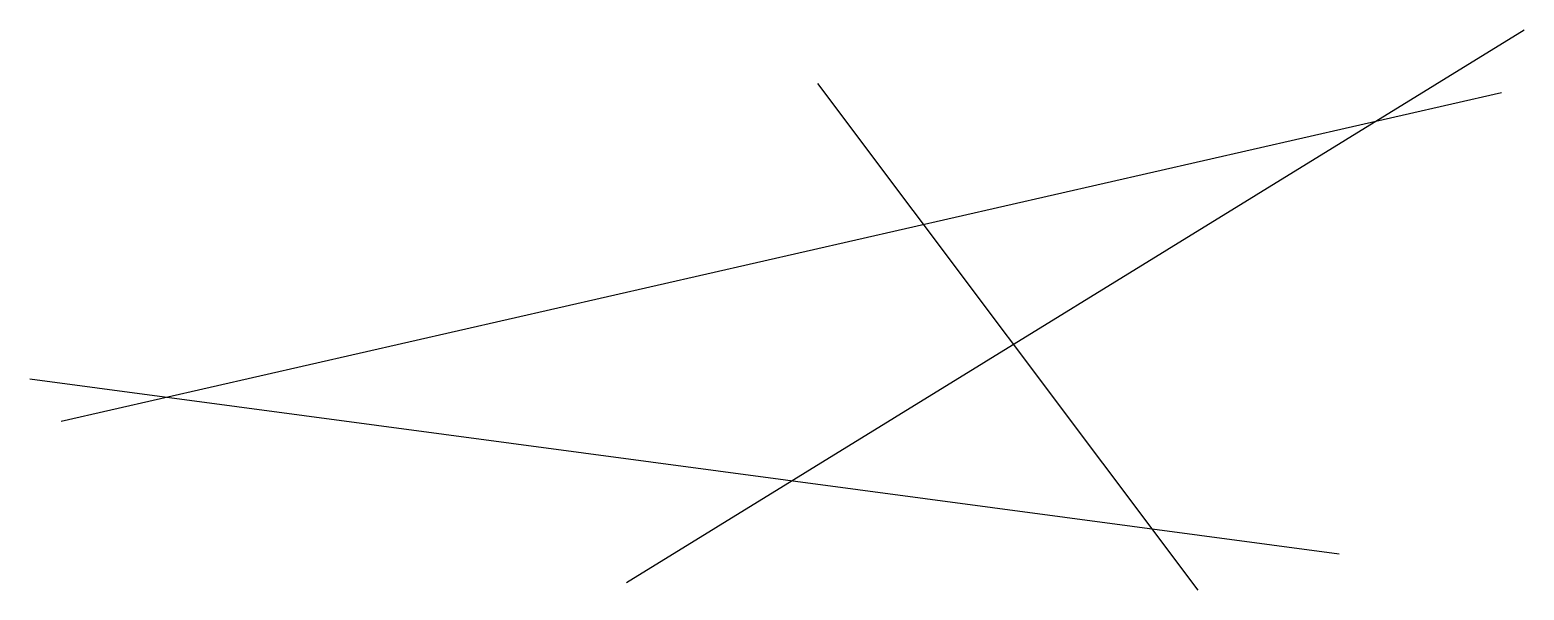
# Paper-space layout 'A4' of a CAD drawing. Header units: millimetres. Extents: x 30 to 188, y 187 to 246.
import ezdxf

# ---------------------------------------------------------------- set-up
doc = ezdxf.new("R2010")
doc.units = ezdxf.units.MM

psp = doc.layouts.new('A4')

# ---------------------------------------------------------------- linework, layer by layer
for p, q in [((92.61, 188.01), (187.52, 246.44)), ((112.83, 240.76), (153.02, 187.22)), ((32.85, 205.06), (185.14, 239.83)), ((29.55, 209.56), (167.96, 191.05))]:
    psp.add_line(p, q)

doc.saveas('drawing.dxf')
